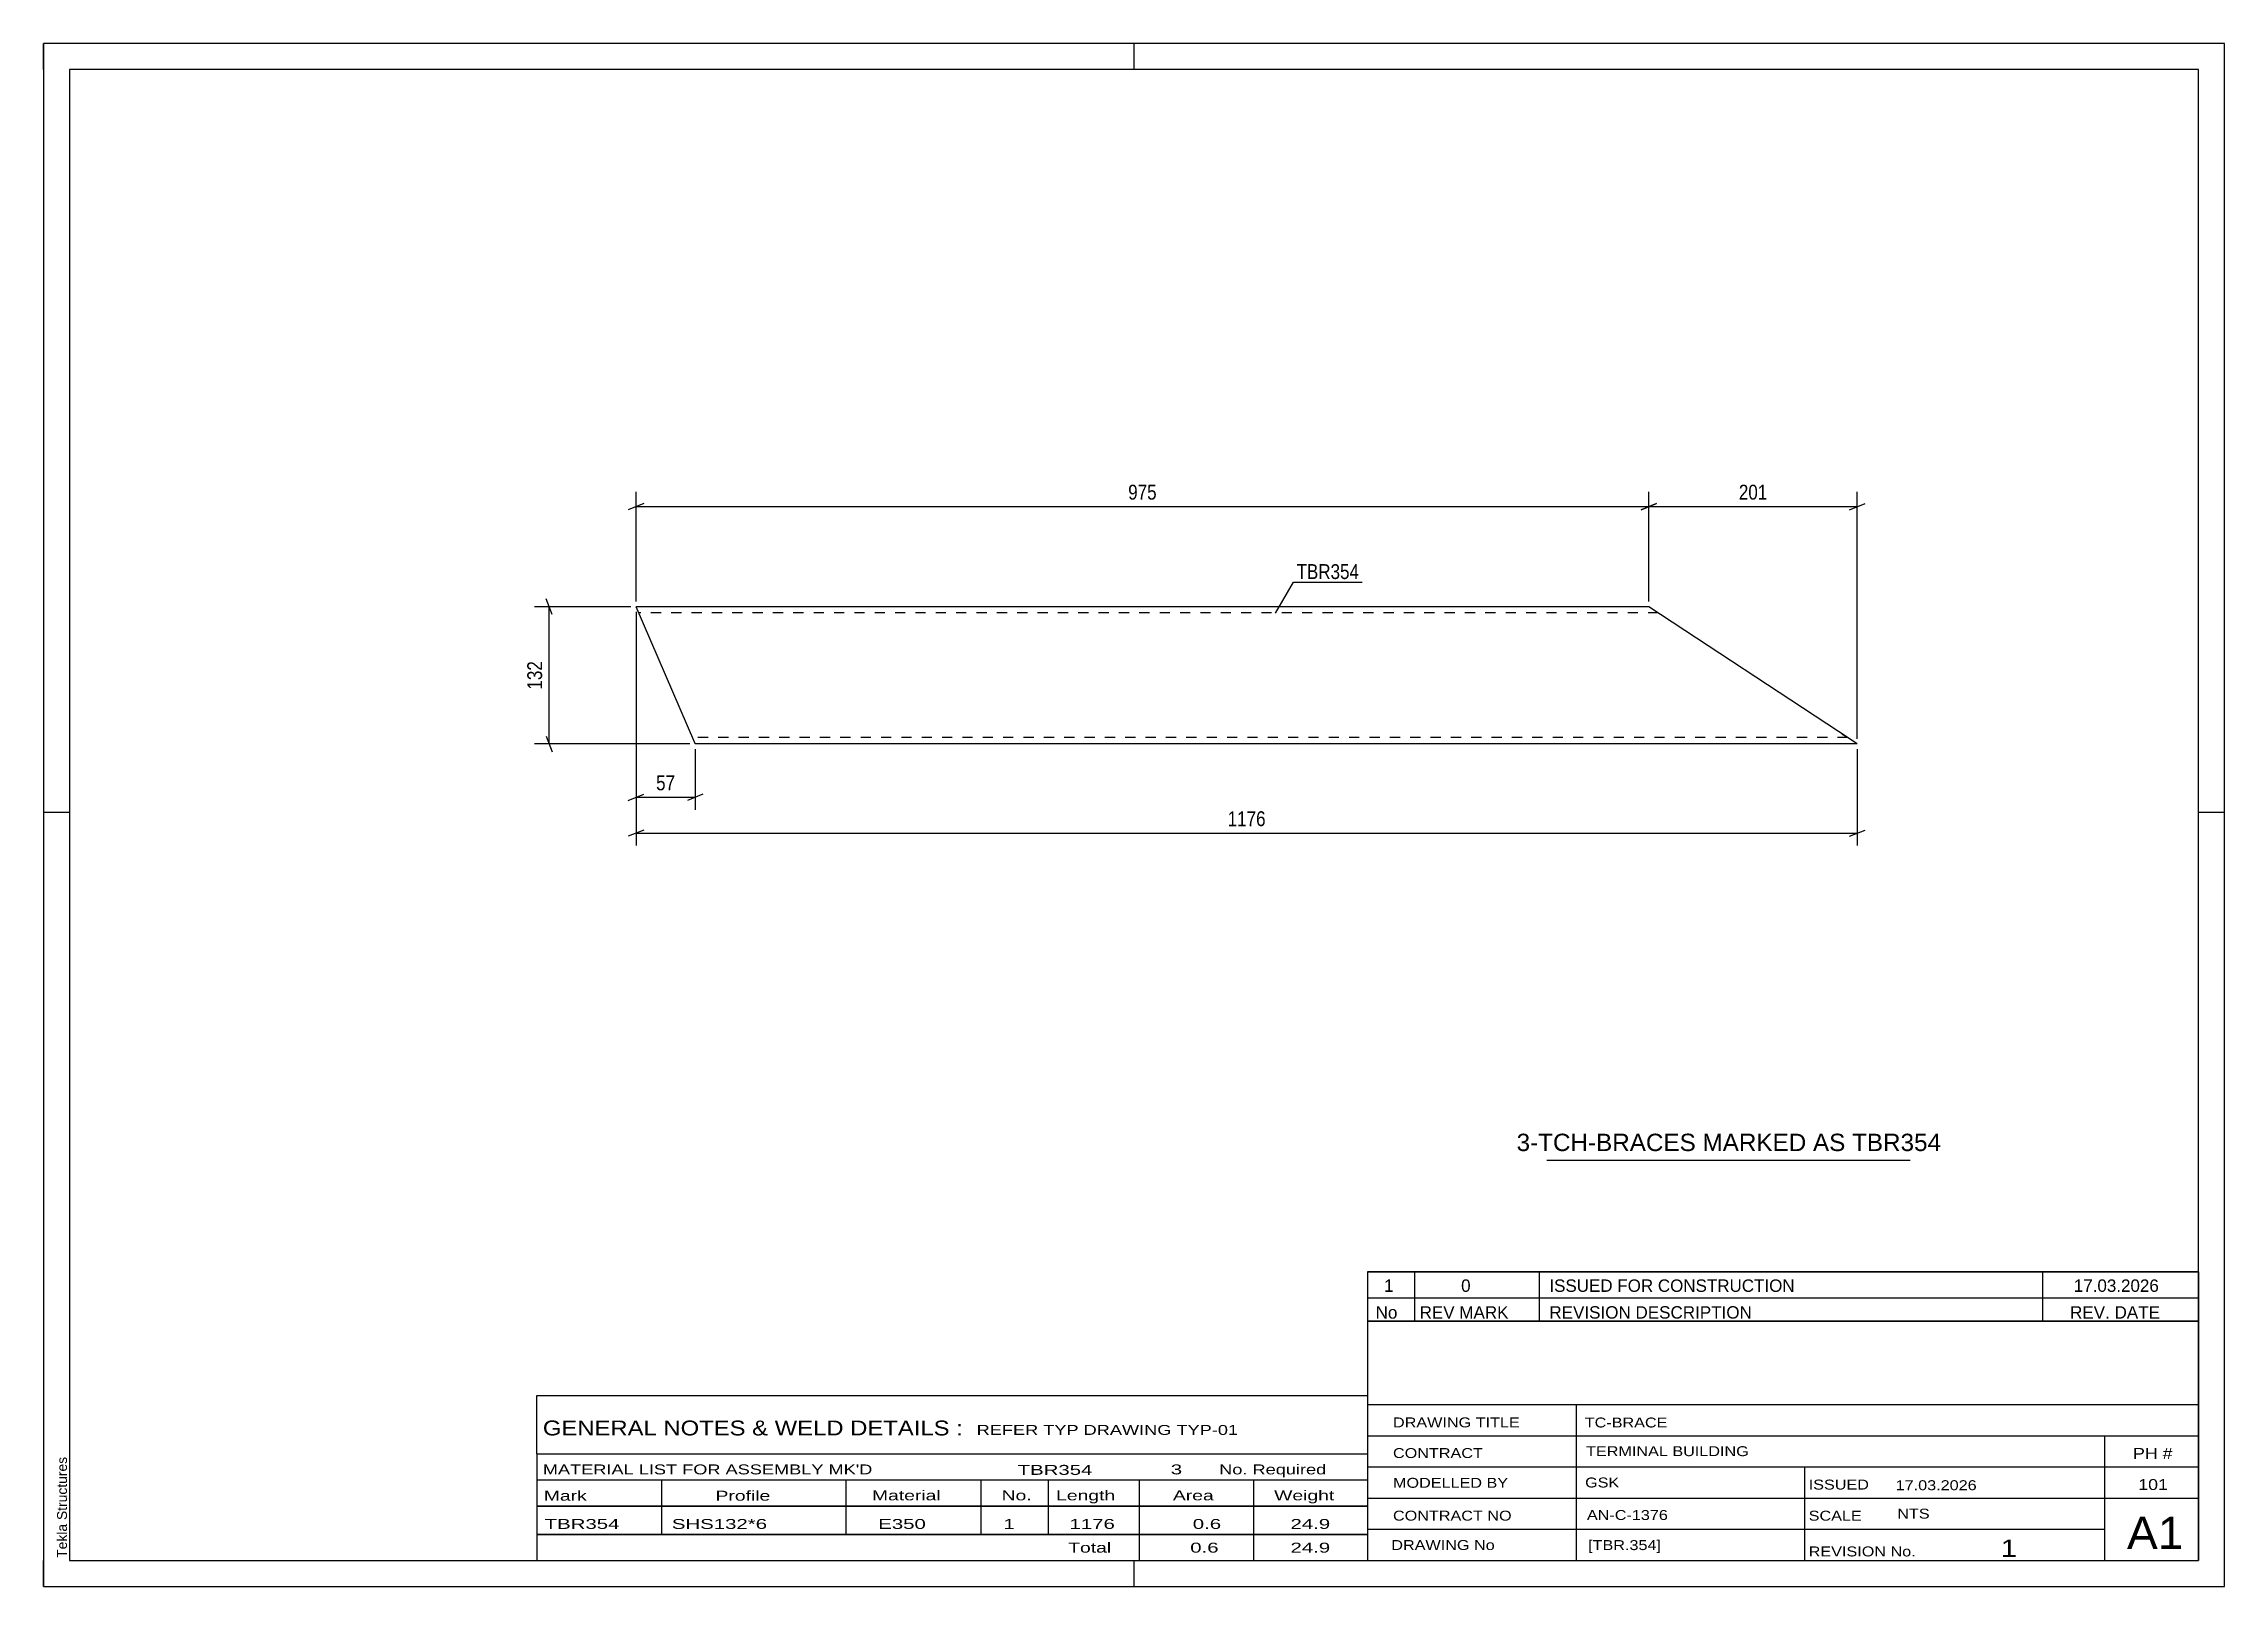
# Model space of a CAD drawing. Header units: millimetres. Extents: x 0 to 420, y 0 to 297.
import ezdxf

# ---------------------------------------------------------------- set-up
doc = ezdxf.new("R2010")
doc.units = ezdxf.units.MM
doc.linetypes.add('DXK_LINE_DOT2', pattern=[3.9198, 1.9599, -1.9599])
doc.styles.add('Arial', font='ARIAL.TTF', dxfattribs={"height": 0.2})
doc.styles.add('Arial Narrow', font='ARIALN.TTF', dxfattribs={"height": 0.2})

# ---------------------------------------------------------------- blocks, each defined once
blk = doc.blocks.new('Unknown-580740529-1161')
at = {"color": 5, "linetype": 'Continuous'}
for p, q in [((420, 297), (0, 297)), ((0, 297), (0, 0)), ((0, 292), (0, 297)), ((210, 292), (210, 297)), ((420, 0), (420, 297)), ((415, 292), (5, 292)), ((5, 292), (5, 5)), ((415, 5), (415, 292)), ((5, 149), (0, 149)), ((420, 149), (415, 149)), ((0, 0), (0, 5)), ((5, 5), (415, 5)), ((210, 0), (210, 5)), ((0, 0), (420, 0))]:
    blk.add_line(p, q, dxfattribs=at)
at = {"color": 174, "linetype": 'Continuous', "style": 'Arial'}
blk.add_text('Tekla Structures', height=1.9102, rotation=90, dxfattribs=at).set_placement((4.5, 5.5))
blk = doc.blocks.new('Part-580740529-1270 - 1252')
at = {"color": 2, "linetype": 'Continuous'}
for p, q in [((309.16, 188.59), (114.09, 188.59)), ((125.4, 162.37), (114.09, 188.59)), ((345.65, 164.59), (309.16, 188.59)), ((349.3, 162.19), (345.65, 164.59)), ((125.48, 162.19), (125.4, 162.37)), ((349.3, 162.19), (125.48, 162.19))]:
    blk.add_line(p, q, dxfattribs=at)
at = {"color": 7, "linetype": 'DXK_LINE_DOT2'}
for p, q in [((310.98, 187.39), (114.61, 187.39)), ((346.34, 164.13), (346.94, 163.74)), ((124.96, 163.39), (124.92, 163.48)), ((347.47, 163.39), (124.96, 163.39)), ((346.94, 163.74), (347.04, 163.67)), ((347.04, 163.67), (347.33, 163.48)), ((347.33, 163.48), (347.47, 163.39))]:
    blk.add_line(p, q, dxfattribs=at)
blk = doc.blocks.new('StraightDimension-580740529-1386 - 1252')
at = {"color": 7, "linetype": 'Continuous'}
for p, q in [((114.09, 187.59), (114.09, 149.51)), ((125.48, 161.19), (125.48, 149.51)), ((112.59, 151.31), (115.59, 152.51)), ((114.09, 151.91), (125.48, 151.91)), ((126.98, 152.51), (123.98, 151.31))]:
    blk.add_line(p, q, dxfattribs=at)
at = {"color": 0}
blk.add_wipeout([(122.21, 152.66), (122.21, 156.86), (117.36, 156.86), (117.36, 152.66)], dxfattribs=at)
at = {"color": 3, "style": 'Arial Narrow'}
blk.add_text('57', height=2.863, dxfattribs=at).set_placement((117.96, 153.26))
blk = doc.blocks.new('StraightDimension-580740529-1469 - 1252')
at = {"color": 7, "linetype": 'Continuous'}
for p, q in [((97.96, 187.09), (96.76, 190.09)), ((113.09, 188.59), (94.51, 188.59)), ((97.36, 162.19), (97.36, 188.59)), ((124.48, 162.19), (94.51, 162.19)), ((96.76, 163.69), (97.96, 160.69))]:
    blk.add_line(p, q, dxfattribs=at)
at = {"color": 0}
blk.add_wipeout([(96.61, 178.73), (92.41, 178.73), (92.41, 172.04), (96.61, 172.04)], dxfattribs=at)
at = {"color": 3, "style": 'Arial Narrow'}
blk.add_text('132', height=2.863, rotation=90.0002, dxfattribs=at).set_placement((96.01, 172.64))
blk = doc.blocks.new('StraightDimension-580740529-1359 - 1252')
at = {"color": 7, "linetype": 'Continuous'}
for p, q in [((114.09, 187.59), (114.09, 142.6)), ((349.3, 161.19), (349.3, 142.6)), ((115.59, 145.6), (112.59, 144.4)), ((114.09, 145), (349.3, 145)), ((347.8, 144.4), (350.8, 145.6))]:
    blk.add_line(p, q, dxfattribs=at)
at = {"color": 0}
blk.add_wipeout([(235.95, 145.75), (235.95, 149.95), (227.44, 149.95), (227.44, 145.75)], dxfattribs=at)
at = {"color": 3, "style": 'Arial Narrow'}
blk.add_text('1176', height=2.863, dxfattribs=at).set_placement((228.04, 146.35))
blk = doc.blocks.new('StraightDimension-580740529-1440 - 1252')
at = {"color": 7, "linetype": 'Continuous'}
for p, q in [((309.16, 189.59), (309.16, 210.72)), ((349.3, 163.19), (349.3, 210.72)), ((310.66, 208.47), (307.66, 207.27)), ((309.16, 207.87), (349.3, 207.87)), ((347.8, 207.27), (350.8, 208.47))]:
    blk.add_line(p, q, dxfattribs=at)
at = {"color": 0}
blk.add_wipeout([(332.57, 208.62), (332.57, 212.82), (325.89, 212.82), (325.89, 208.62)], dxfattribs=at)
at = {"color": 3, "style": 'Arial Narrow'}
blk.add_text('201', height=2.863, dxfattribs=at).set_placement((326.49, 209.22))
blk = doc.blocks.new('StraightDimension-580740529-1441 - 1252')
at = {"color": 7, "linetype": 'Continuous'}
for p, q in [((114.09, 189.59), (114.09, 210.72)), ((309.16, 189.59), (309.16, 210.72)), ((115.59, 208.47), (112.59, 207.27)), ((114.09, 207.87), (309.16, 207.87)), ((307.66, 207.27), (310.66, 208.47))]:
    blk.add_line(p, q, dxfattribs=at)
at = {"color": 0}
blk.add_wipeout([(214.97, 208.62), (214.97, 212.82), (208.28, 212.82), (208.28, 208.62)], dxfattribs=at)
at = {"color": 3, "style": 'Arial Narrow'}
blk.add_text('975', height=2.863, dxfattribs=at).set_placement((208.88, 209.22))
blk = doc.blocks.new('Unknown-580740529-1526')
at = {"color": 7, "linetype": 'Continuous'}
for p, q in [((255, 51.05), (255, 5)), ((255, 51.05), (415, 51.05)), ((415, 51), (415, 5)), ((255, 35), (415, 35)), ((295.14, 35), (295.14, 5)), ((255, 29), (415, 29)), ((397, 5.05), (397, 29.05)), ((255, 23), (415, 23)), ((339.14, 23), (339.14, 5)), ((255, 17), (415, 17)), ((255, 11), (397, 11)), ((255, 5), (415, 5))]:
    blk.add_line(p, q, dxfattribs=at)
at = {"color": 7, "style": 'Arial Narrow'}
for s, height, width, p in [('DRAWING TITLE', 1.9089, 1.425378, (259.88, 30.61)), ('TC-BRACE', 1.909, 1.425378, (296.81, 30.59)), ('CONTRACT', 1.909, 1.425378, (259.88, 24.71)), ('TERMINAL BUILDING', 1.9089, 1.425378, (297.06, 25.07)), ('MODELLED BY', 1.9089, 1.425378, (259.88, 18.98)), ('GSK', 1.909, 1.425378, (296.88, 19.04)), ('ISSUED', 1.909, 1.425378, (339.94, 18.64)), ('17.03.2026', 1.909, 1.425378, (356.69, 18.52)), ('CONTRACT NO', 1.9089, 1.425378, (259.88, 12.66)), ('AN-C-1376', 1.909, 1.425378, (297.23, 12.78)), ('SCALE', 1.909, 1.425378, (339.94, 12.65)), ('A1', 6.204, 1.25, (401.24, 7.2)), ('DRAWING No', 1.909, 1.425378, (259.56, 7)), ('[TBR.354]', 1.909, 1.425378, (297.46, 6.99)), ('1', 3.34, 1.5, (376.91, 5.68)), ('REVISION No.', 1.9089, 1.425378, (339.94, 5.77))]:
    blk.add_text(s, height=height, dxfattribs=dict(at, width=width)).set_placement(p)
at = {"color": 7, "linetype": 'Continuous', "style": 'Arial Narrow'}
for s, height, width, p in [('PH #', 2.1, 1.42538, (402.4, 24.55)), ('101', 2.1, 1.42538, (403.41, 18.55)), ('NTS', 1.909, 1.425378, (357, 13.05))]:
    blk.add_text(s, height=height, dxfattribs=dict(at, width=width)).set_placement(p)
blk = doc.blocks.new('Unknown-580740529-1527')
at = {"color": 7, "linetype": 'Continuous'}
for p, q in [((255, 60.55), (415, 60.55)), ((415, 60.55), (255, 60.55)), ((255, 60.55), (255, 55.55)), ((264, 60.55), (264, 55.55)), ((288, 60.55), (288, 55.55)), ((385, 60.55), (385, 55.55)), ((415, 60.55), (415, 55.55)), ((255, 55.55), (415, 55.55)), ((255, 55.55), (255, 51.05)), ((255, 55.55), (415, 55.55)), ((264, 55.55), (264, 51.05)), ((288, 55.55), (288, 51.05)), ((385, 55.55), (385, 51.05)), ((415, 55.55), (415, 51.05)), ((415, 51.05), (255, 51.05))]:
    blk.add_line(p, q, dxfattribs=at)
at = {"color": 7, "linetype": 'Continuous', "style": 'Arial Narrow'}
for s, height, width, p in [('1', 2.39, 1.196471, (258.16, 56.7)), ('0', 2.39, 1.196471, (273, 56.7)), ('ISSUED FOR CONSTRUCTION', 2.3861, 1.196471, (290, 56.7)), ('17.03.2026', 2.386, 1.196471, (391, 56.7)), ('No', 2.386, 1.2, (256.54, 51.55)), ('REV MARK', 2.386, 1.2, (265, 51.55)), ('REVISION DESCRIPTION', 2.3861, 1.2, (290, 51.55)), ('REV. DATE', 2.386, 1.2, (390.28, 51.55))]:
    blk.add_text(s, height=height, dxfattribs=dict(at, width=width)).set_placement(p)
blk = doc.blocks.new('Unknown-580740529-1528')
at = {"color": 7, "linetype": 'Continuous'}
for p, q in [((95, 36.75), (255, 36.75)), ((95, 25.5), (95, 36.75)), ((255, 36.75), (255, 25.5)), ((95, 25.5), (255, 25.5)), ((95, 25.5), (95, 20.5)), ((255, 25.5), (255, 20.5)), ((95, 20.5), (255, 20.5)), ((95, 20.5), (95, 15.5)), ((119, 20.5), (119, 15.5)), ((154.5, 20.5), (154.5, 15.5)), ((180.5, 20.5), (180.5, 15.5)), ((193.5, 20.5), (193.5, 15.5)), ((211, 20.5), (211, 15.5)), ((233, 20.5), (233, 15.5)), ((255, 20.5), (255, 15.5)), ((95, 15.5), (255, 15.5)), ((95, 15.45), (95, 10.05)), ((95, 15.45), (255, 15.45)), ((119, 15.5), (119, 10)), ((154.5, 15.5), (154.5, 10)), ((180.5, 15.5), (180.5, 10)), ((193.5, 15.5), (193.5, 10)), ((211, 15.5), (211, 10)), ((233, 15.5), (233, 10)), ((255, 15.45), (255, 10.05)), ((95, 10.05), (255, 10.05)), ((95, 10), (255, 10)), ((95, 10), (95, 5)), ((211, 10), (211, 5)), ((233, 10), (233, 5)), ((255, 10), (255, 5)), ((95, 5), (255, 5))]:
    blk.add_line(p, q, dxfattribs=at)
at = {"color": 7, "style": 'Arial Narrow'}
for s, height, width, p in [('GENERAL NOTES & WELD DETAILS :', 2.8633, 1.4, (96.15, 29.06)), ('REFER TYP DRAWING TYP-01', 1.9089, 1.6, (179.7, 29.16)), ("MATERIAL LIST FOR ASSEMBLY MK'D", 1.9089, 1.6, (96.15, 21.56)), ('TBR354', 1.909, 1.794707, (187.59, 21.47)), ('3', 1.91, 1.794707, (217.08, 21.56)), ('No. Required', 1.9089, 1.6, (226.41, 21.56)), ('Mark', 1.909, 1.7, (96.34, 16.5)), ('Profile', 1.909, 1.7, (129.41, 16.5)), ('Material', 1.909, 1.7, (159.54, 16.56)), ('No.', 1.909, 1.7, (184.5, 16.56)), ('Length', 1.909, 1.7, (195, 16.56)), ('Area', 1.909, 1.7, (217.5, 16.56)), ('Weight', 1.909, 1.7, (237, 16.56))]:
    blk.add_text(s, height=height, dxfattribs=dict(at, width=width)).set_placement(p)
at = {"color": 7, "linetype": 'Continuous', "style": 'Arial Narrow'}
for s, height, width, p in [('TBR354', 1.909, 1.794707, (96.5, 11.06)), ('SHS132*6', 1.909, 1.794707, (121, 11.06)), ('E350', 1.909, 1.794707, (160.74, 11.06)), ('1', 1.91, 1.794707, (184.86, 11.06)), ('1176', 1.909, 1.794707, (197.58, 11.06)), ('0.6', 1.909, 1.794707, (221.32, 11.06)), ('24.9', 1.909, 1.794707, (240.14, 11.06)), ('Total', 1.909, 1.7, (197.33, 6.5)), ('0.6', 1.909, 1.794707, (220.83, 6.5)), ('24.9', 1.909, 1.794707, (240.14, 6.5))]:
    blk.add_text(s, height=height, dxfattribs=dict(at, width=width)).set_placement(p)
blk = doc.blocks.new('Unknown-580740529-1529')
at = {"color": 7, "linetype": 'Continuous'}
blk.add_line((289.5, 82.05), (359.5, 82.05), dxfattribs=at)
at = {"color": 7, "style": 'Arial'}
blk.add_text('3-TCH-BRACES MARKED AS TBR354', height=3.3428, dxfattribs=at).set_placement((283.69, 83.8))
blk = doc.blocks.new('Mark-580740529-1265 - 1252')
at = {"color": 0}
blk.add_wipeout([(253.36, 193.93), (253.36, 196.93), (241.3, 196.93), (241.3, 193.93)], dxfattribs=at)
blk.add_wipeout([(253.36, 193.93), (253.36, 196.93), (241.3, 196.93), (241.3, 193.93)], dxfattribs=at)
at = {"color": 30, "linetype": 'Continuous'}
for p, q in [((237.25, 187.33), (240.7, 193.33)), ((240.7, 193.33), (253.96, 193.33))]:
    blk.add_line(p, q, dxfattribs=at)
at = {"color": 3, "style": 'Arial Narrow'}
blk.add_text('TBR354', height=2.863, dxfattribs=at).set_placement((241.3, 193.93))

msp = doc.modelspace()

# ---------------------------------------------------------------- block references
for name in ['Unknown-580740529-1161', 'Part-580740529-1270 - 1252', 'Unknown-580740529-1529', 'Unknown-580740529-1527', 'Unknown-580740529-1526', 'Unknown-580740529-1528']:
    msp.add_blockref(name, (0, 0))

# ---------------------------------------------------------------- next in the draw order: block references
msp.add_blockref('StraightDimension-580740529-1386 - 1252', (0, 0))

# ---------------------------------------------------------------- next in the draw order: block references
msp.add_blockref('StraightDimension-580740529-1469 - 1252', (0, 0))

# ---------------------------------------------------------------- next in the draw order: block references
msp.add_blockref('StraightDimension-580740529-1359 - 1252', (0, 0))

# ---------------------------------------------------------------- next in the draw order: block references
msp.add_blockref('StraightDimension-580740529-1440 - 1252', (0, 0))

# ---------------------------------------------------------------- next in the draw order: block references
msp.add_blockref('StraightDimension-580740529-1441 - 1252', (0, 0))

# ---------------------------------------------------------------- next in the draw order: block references
msp.add_blockref('Mark-580740529-1265 - 1252', (0, 0))

doc.saveas('drawing.dxf')
